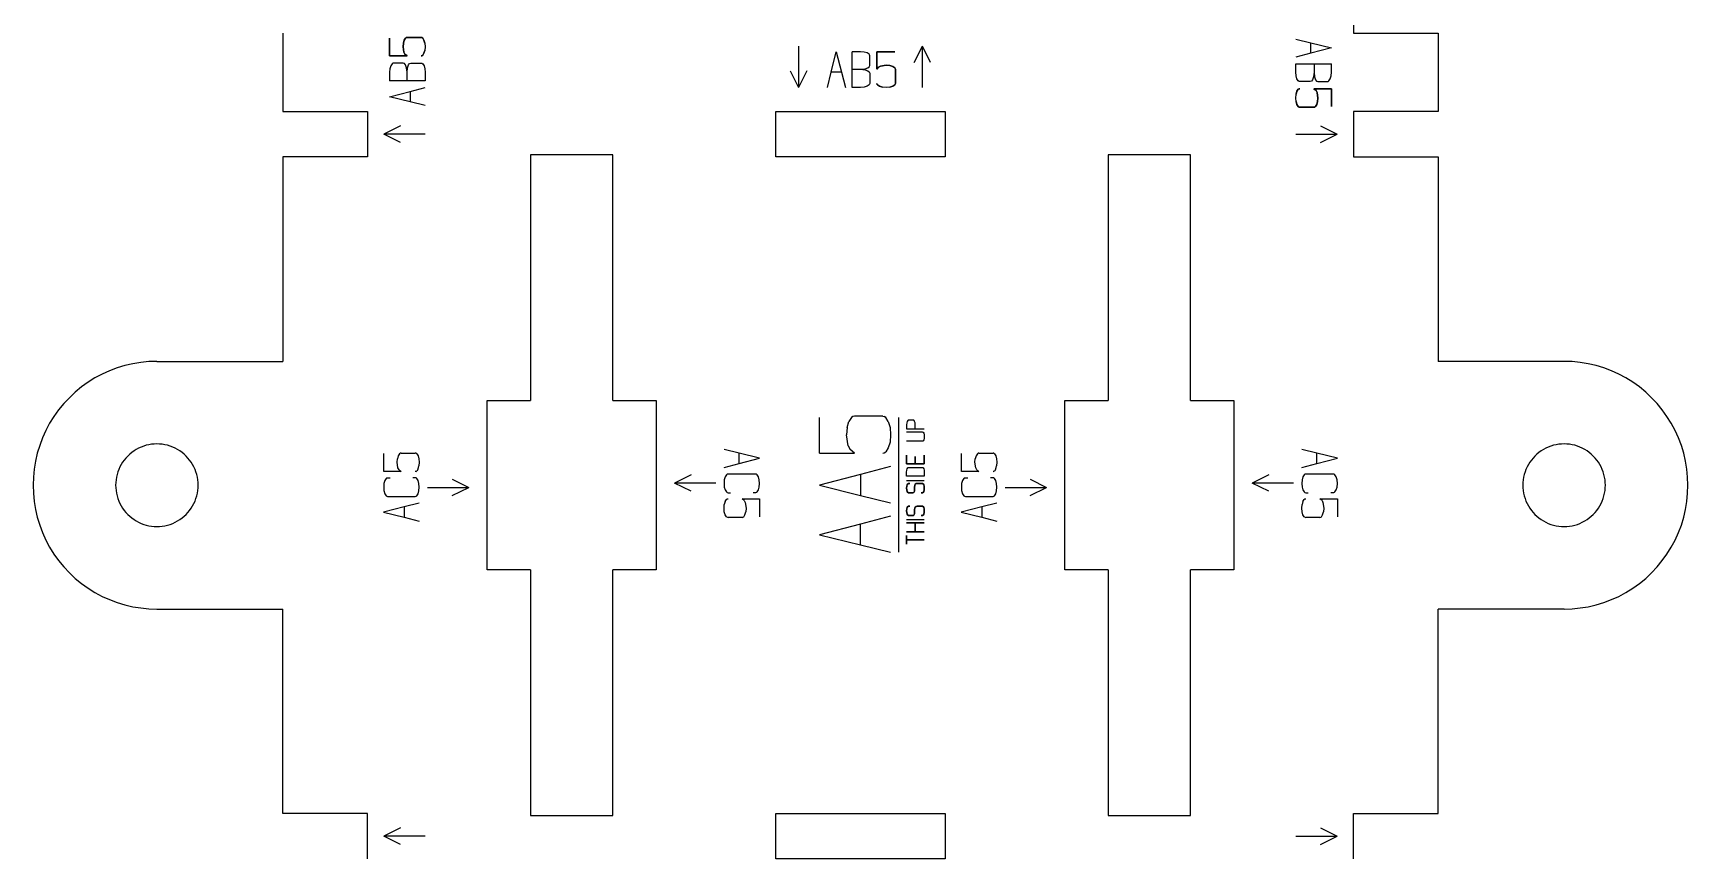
# Model space of a CAD drawing. Header units: millimetres. Extents: x -1373 to -1172, y -302 to 58.
# Drawn here: x -1372.7 to -1172.2, y -166.8 to -66.8 of the extents above; entities that cross this region are included whole.
import ezdxf

# ---------------------------------------------------------------- set-up
doc = ezdxf.new("R2010")
doc.units = ezdxf.units.MM
doc.layers.add('code', color=2, linetype='Continuous')
doc.layers.add('drawing', color=7, linetype='Continuous')

msp = doc.modelspace()

# ---------------------------------------------------------------- linework, layer by layer
at = {"layer": 'code'}
for p, q in [((-1329.46, -69.58), (-1329.46, -67.41)), ((-1329.46, -67.41), (-1329.46, -69.58)), ((-1327.79, -68.02), (-1327.83, -68.46)), ((-1327.83, -68.46), (-1327.79, -68.02)), ((-1327.69, -67.66), (-1327.79, -68.02)), ((-1327.79, -68.02), (-1327.69, -67.66)), ((-1327.53, -67.42), (-1327.69, -67.66)), ((-1327.69, -67.66), (-1327.53, -67.42)), ((-1327.44, -67.36), (-1327.53, -67.42)), ((-1327.53, -67.42), (-1327.44, -67.36)), ((-1327.35, -67.34), (-1327.44, -67.36)), ((-1327.44, -67.36), (-1327.35, -67.34)), ((-1325.64, -67.34), (-1327.35, -67.34)), ((-1327.35, -67.34), (-1325.64, -67.34)), ((-1325.54, -67.36), (-1325.64, -67.34)), ((-1325.64, -67.34), (-1325.54, -67.36)), ((-1325.45, -67.42), (-1325.54, -67.36)), ((-1325.54, -67.36), (-1325.45, -67.42)), ((-1325.3, -67.66), (-1325.45, -67.42)), ((-1325.45, -67.42), (-1325.3, -67.66)), ((-1325.19, -68.02), (-1325.3, -67.66)), ((-1325.3, -67.66), (-1325.19, -68.02)), ((-1325.19, -68.02), (-1325.16, -68.46)), ((-1219.66, -67.55), (-1217.83, -68)), ((-1217.83, -68), (-1215.34, -68.61)), ((-1217.83, -69.26), (-1217.83, -68)), ((-1327.35, -69.58), (-1329.46, -69.58)), ((-1329.46, -69.58), (-1327.35, -69.58)), ((-1327.83, -68.46), (-1327.73, -69.13)), ((-1327.73, -69.13), (-1327.83, -68.46)), ((-1327.73, -69.13), (-1327.6, -69.36)), ((-1327.6, -69.36), (-1327.73, -69.13)), ((-1327.6, -69.36), (-1327.35, -69.58)), ((-1327.35, -69.58), (-1327.6, -69.36)), ((-1325.54, -69.56), (-1325.64, -69.58)), ((-1325.64, -69.58), (-1325.54, -69.56)), ((-1325.45, -69.5), (-1325.54, -69.56)), ((-1325.54, -69.56), (-1325.45, -69.5)), ((-1325.3, -69.26), (-1325.45, -69.5)), ((-1325.45, -69.5), (-1325.3, -69.26)), ((-1325.19, -68.9), (-1325.3, -69.26)), ((-1325.3, -69.26), (-1325.19, -68.9)), ((-1325.16, -68.46), (-1325.19, -68.9)), ((-1279.91, -68.38), (-1279.91, -73.38)), ((-1275.97, -71.56), (-1275.36, -69.07)), ((-1275.36, -69.07), (-1274.71, -71.56)), ((-1272.41, -69.08), (-1273.42, -69.08)), ((-1273.42, -71.19), (-1273.42, -69.08)), ((-1271.98, -69.11), (-1272.41, -69.08)), ((-1271.61, -69.22), (-1271.98, -69.11)), ((-1271.37, -69.38), (-1271.61, -69.22)), ((-1271.3, -69.46), (-1271.37, -69.38)), ((-1271.28, -69.56), (-1271.3, -69.46)), ((-1271.28, -70.73), (-1271.28, -69.56)), ((-1270.43, -71.19), (-1270.43, -69.08)), ((-1270.43, -69.08), (-1268.25, -69.08)), ((-1268.25, -69.08), (-1270.43, -69.08)), ((-1270.43, -69.08), (-1270.43, -71.19)), ((-1265.91, -70.38), (-1264.91, -68.38)), ((-1264.91, -73.38), (-1264.91, -68.38)), ((-1263.91, -70.38), (-1264.91, -68.38)), ((-1217.83, -69.26), (-1219.66, -69.73)), ((-1215.34, -68.61), (-1217.83, -69.26)), ((-1329.43, -71.13), (-1329.46, -71.56)), ((-1329.46, -71.56), (-1329.46, -72.58)), ((-1329.32, -70.77), (-1329.43, -71.13)), ((-1329.17, -70.52), (-1329.32, -70.77)), ((-1329.08, -70.46), (-1329.17, -70.52)), ((-1328.98, -70.44), (-1329.08, -70.46)), ((-1327.82, -70.44), (-1328.98, -70.44)), ((-1327.66, -70.5), (-1327.82, -70.44)), ((-1327.52, -70.67), (-1327.66, -70.5)), ((-1327.42, -71.01), (-1327.52, -70.67)), ((-1327.35, -71.56), (-1327.42, -71.01)), ((-1327.35, -71.56), (-1327.29, -71)), ((-1327.35, -72.58), (-1327.35, -71.56)), ((-1327.29, -71), (-1327.18, -70.67)), ((-1327.18, -70.67), (-1327.05, -70.5)), ((-1327.05, -70.5), (-1326.89, -70.44)), ((-1326.89, -70.44), (-1325.64, -70.44)), ((-1325.64, -70.44), (-1325.54, -70.46)), ((-1325.54, -70.46), (-1325.45, -70.52)), ((-1325.45, -70.52), (-1325.29, -70.77)), ((-1325.29, -70.77), (-1325.19, -71.13)), ((-1325.19, -71.13), (-1325.16, -71.56)), ((-1325.16, -71.56), (-1325.16, -72.58)), ((-1280.91, -71.38), (-1279.91, -73.38)), ((-1278.91, -71.38), (-1279.91, -73.38)), ((-1276.42, -73.38), (-1275.97, -71.56)), ((-1274.71, -71.56), (-1275.97, -71.56)), ((-1274.71, -71.56), (-1274.24, -73.38)), ((-1273.42, -73.38), (-1273.42, -71.19)), ((-1273.42, -71.19), (-1272.41, -71.19)), ((-1272.41, -71.19), (-1271.86, -71.12)), ((-1272.41, -71.19), (-1271.85, -71.26)), ((-1271.86, -71.12), (-1271.51, -71.02)), ((-1271.85, -71.26), (-1271.51, -71.36)), ((-1271.51, -71.02), (-1271.34, -70.88)), ((-1271.51, -71.36), (-1271.34, -71.5)), ((-1271.34, -70.88), (-1271.28, -70.73)), ((-1271.34, -71.5), (-1271.28, -71.65)), ((-1271.28, -71.65), (-1271.28, -72.9)), ((-1270.21, -70.94), (-1270.43, -71.19)), ((-1270.43, -71.19), (-1270.21, -70.94)), ((-1269.98, -70.81), (-1270.21, -70.94)), ((-1270.21, -70.94), (-1269.98, -70.81)), ((-1269.3, -70.71), (-1269.98, -70.81)), ((-1269.98, -70.81), (-1269.3, -70.71)), ((-1268.86, -70.75), (-1269.3, -70.71)), ((-1269.3, -70.71), (-1268.86, -70.75)), ((-1268.5, -70.85), (-1268.86, -70.75)), ((-1268.86, -70.75), (-1268.5, -70.85)), ((-1268.26, -71.01), (-1268.5, -70.85)), ((-1268.5, -70.85), (-1268.26, -71.01)), ((-1268.2, -71.1), (-1268.26, -71.01)), ((-1268.26, -71.01), (-1268.2, -71.1)), ((-1268.18, -71.19), (-1268.2, -71.1)), ((-1268.2, -71.1), (-1268.18, -71.19)), ((-1268.18, -72.9), (-1268.18, -71.19)), ((-1268.18, -71.19), (-1268.18, -72.9)), ((-1219.66, -70.54), (-1217.46, -70.54)), ((-1219.66, -71.56), (-1219.66, -70.54)), ((-1219.62, -71.99), (-1219.66, -71.56)), ((-1219.52, -72.36), (-1219.62, -71.99)), ((-1217.53, -72.12), (-1217.63, -72.45)), ((-1217.46, -71.56), (-1217.53, -72.12)), ((-1217.46, -70.54), (-1217.46, -71.56)), ((-1217.46, -70.54), (-1215.35, -70.54)), ((-1217.46, -71.56), (-1217.4, -72.11)), ((-1217.4, -72.11), (-1217.29, -72.45)), ((-1215.49, -72.36), (-1215.39, -71.99)), ((-1215.39, -71.99), (-1215.35, -71.56)), ((-1215.35, -71.56), (-1215.35, -70.54)), ((-1329.47, -74.52), (-1326.98, -73.87)), ((-1327.35, -72.58), (-1329.46, -72.58)), ((-1325.16, -72.58), (-1327.35, -72.58)), ((-1326.98, -73.87), (-1325.16, -73.39)), ((-1326.98, -73.87), (-1326.98, -75.13)), ((-1272.41, -73.38), (-1273.42, -73.38)), ((-1271.97, -73.35), (-1272.41, -73.38)), ((-1271.61, -73.25), (-1271.97, -73.35)), ((-1271.37, -73.09), (-1271.61, -73.25)), ((-1271.3, -73), (-1271.37, -73.09)), ((-1271.28, -72.9), (-1271.3, -73)), ((-1270.41, -73), (-1270.43, -72.9)), ((-1270.43, -72.9), (-1270.41, -73)), ((-1270.35, -73.09), (-1270.41, -73)), ((-1270.41, -73), (-1270.35, -73.09)), ((-1270.11, -73.24), (-1270.35, -73.09)), ((-1270.35, -73.09), (-1270.11, -73.24)), ((-1269.74, -73.35), (-1270.11, -73.24)), ((-1270.11, -73.24), (-1269.74, -73.35)), ((-1269.3, -73.38), (-1269.74, -73.35)), ((-1268.86, -73.35), (-1269.3, -73.38)), ((-1268.86, -73.35), (-1268.5, -73.24)), ((-1268.5, -73.24), (-1268.86, -73.35)), ((-1268.5, -73.24), (-1268.26, -73.09)), ((-1268.26, -73.09), (-1268.5, -73.24)), ((-1268.26, -73.09), (-1268.2, -73)), ((-1268.2, -73), (-1268.26, -73.09)), ((-1268.2, -73), (-1268.18, -72.9)), ((-1268.18, -72.9), (-1268.2, -73)), ((-1219.62, -74.22), (-1219.52, -73.86)), ((-1219.52, -73.86), (-1219.62, -74.22)), ((-1219.37, -72.6), (-1219.52, -72.36)), ((-1219.52, -73.86), (-1219.36, -73.62)), ((-1219.36, -73.62), (-1219.52, -73.86)), ((-1219.27, -72.67), (-1219.37, -72.6)), ((-1219.36, -73.62), (-1219.27, -73.56)), ((-1219.27, -73.56), (-1219.36, -73.62)), ((-1219.18, -72.69), (-1219.27, -72.67)), ((-1219.27, -73.56), (-1219.18, -73.54)), ((-1219.18, -73.54), (-1219.27, -73.56)), ((-1217.92, -72.69), (-1219.18, -72.69)), ((-1217.77, -72.63), (-1217.92, -72.69)), ((-1217.63, -72.45), (-1217.77, -72.63)), ((-1217.21, -73.76), (-1217.47, -73.54)), ((-1217.47, -73.54), (-1215.35, -73.54)), ((-1215.35, -73.54), (-1217.47, -73.54)), ((-1217.47, -73.54), (-1217.21, -73.76)), ((-1217.29, -72.45), (-1217.15, -72.63)), ((-1217.08, -73.99), (-1217.21, -73.76)), ((-1217.21, -73.76), (-1217.08, -73.99)), ((-1217.15, -72.63), (-1217, -72.69)), ((-1216.98, -74.67), (-1217.08, -73.99)), ((-1217.08, -73.99), (-1216.98, -74.67)), ((-1217, -72.69), (-1215.83, -72.69)), ((-1215.83, -72.69), (-1215.74, -72.67)), ((-1215.74, -72.67), (-1215.65, -72.6)), ((-1215.65, -72.6), (-1215.49, -72.36)), ((-1215.35, -73.54), (-1215.35, -75.71)), ((-1215.35, -75.71), (-1215.35, -73.54)), ((-1326.98, -75.13), (-1329.47, -74.52)), ((-1325.16, -75.58), (-1326.98, -75.13)), ((-1219.66, -74.67), (-1219.62, -74.22)), ((-1219.62, -75.11), (-1219.66, -74.67)), ((-1219.62, -75.11), (-1219.52, -75.47)), ((-1219.52, -75.47), (-1219.62, -75.11)), ((-1219.52, -75.47), (-1219.36, -75.71)), ((-1219.36, -75.71), (-1219.52, -75.47)), ((-1219.36, -75.71), (-1219.27, -75.77)), ((-1219.27, -75.77), (-1219.36, -75.71)), ((-1219.27, -75.77), (-1219.18, -75.79)), ((-1219.18, -75.79), (-1219.27, -75.77)), ((-1219.18, -75.79), (-1217.47, -75.79)), ((-1217.47, -75.79), (-1219.18, -75.79)), ((-1217.47, -75.79), (-1217.37, -75.77)), ((-1217.37, -75.77), (-1217.47, -75.79)), ((-1217.37, -75.77), (-1217.28, -75.71)), ((-1217.28, -75.71), (-1217.37, -75.77)), ((-1217.28, -75.71), (-1217.13, -75.47)), ((-1217.13, -75.47), (-1217.28, -75.71)), ((-1217.13, -75.47), (-1217.02, -75.11)), ((-1217.02, -75.11), (-1217.13, -75.47)), ((-1217.02, -75.11), (-1216.98, -74.67)), ((-1216.98, -74.67), (-1217.02, -75.11)), ((-1328.16, -78.06), (-1330.16, -79.06)), ((-1216.66, -78.06), (-1214.66, -79.06)), ((-1325.16, -79.06), (-1330.16, -79.06)), ((-1328.16, -80.06), (-1330.16, -79.06)), ((-1219.66, -79.06), (-1214.66, -79.06)), ((-1216.66, -80.06), (-1214.66, -79.06)), ((-1277.38, -117.69), (-1277.38, -113.35)), ((-1274.04, -114.56), (-1273.83, -113.84)), ((-1273.51, -113.36), (-1273.83, -113.84)), ((-1273.34, -113.24), (-1273.51, -113.36)), ((-1273.14, -113.2), (-1273.34, -113.24)), ((-1269.72, -113.2), (-1273.14, -113.2)), ((-1269.72, -113.2), (-1269.53, -113.24)), ((-1269.35, -113.36), (-1269.53, -113.24)), ((-1269.04, -113.84), (-1269.35, -113.36)), ((-1269.04, -113.84), (-1268.83, -114.56)), ((-1267.76, -129.68), (-1267.76, -113.35)), ((-1266.81, -114.01), (-1266.83, -114.23)), ((-1266.83, -114.23), (-1266.83, -114.74)), ((-1266.76, -113.83), (-1266.81, -114.01)), ((-1266.68, -113.71), (-1266.76, -113.83)), ((-1266.64, -113.68), (-1266.68, -113.71)), ((-1266.59, -113.67), (-1266.64, -113.68)), ((-1266.01, -113.67), (-1266.59, -113.67)), ((-1265.96, -113.68), (-1266.01, -113.67)), ((-1265.92, -113.71), (-1265.96, -113.68)), ((-1265.85, -113.83), (-1265.92, -113.71)), ((-1265.8, -114.01), (-1265.85, -113.83)), ((-1265.79, -114.23), (-1265.8, -114.01)), ((-1265.79, -114.74), (-1265.79, -114.23)), ((-1274.04, -114.56), (-1274.11, -115.44)), ((-1273.91, -116.79), (-1274.11, -115.44)), ((-1268.83, -114.56), (-1268.76, -115.44)), ((-1268.76, -115.44), (-1268.83, -116.33)), ((-1266.83, -114.74), (-1265.79, -114.74)), ((-1266.82, -115.11), (-1264.92, -115.11)), ((-1264.92, -116.23), (-1266.82, -116.23)), ((-1265.79, -114.74), (-1264.68, -114.74)), ((-1264.92, -115.11), (-1264.87, -115.12)), ((-1264.87, -116.22), (-1264.92, -116.23)), ((-1264.87, -115.12), (-1264.83, -115.15)), ((-1264.83, -116.19), (-1264.87, -116.22)), ((-1264.83, -115.15), (-1264.75, -115.27)), ((-1264.75, -116.07), (-1264.83, -116.19)), ((-1264.75, -115.27), (-1264.7, -115.45)), ((-1264.7, -115.89), (-1264.75, -116.07)), ((-1264.7, -115.45), (-1264.68, -115.67)), ((-1264.68, -115.67), (-1264.7, -115.89)), ((-1330.18, -119.92), (-1330.18, -117.74)), ((-1328.41, -117.99), (-1328.51, -118.35)), ((-1328.25, -117.75), (-1328.41, -117.99)), ((-1328.16, -117.69), (-1328.25, -117.75)), ((-1328.06, -117.67), (-1328.16, -117.69)), ((-1328.06, -117.67), (-1326.35, -117.67)), ((-1326.26, -117.69), (-1326.35, -117.67)), ((-1326.26, -117.69), (-1326.17, -117.75)), ((-1326.17, -117.75), (-1326.01, -117.99)), ((-1326.01, -117.99), (-1325.91, -118.35)), ((-1287.12, -117.67), (-1288.94, -117.22)), ((-1284.63, -118.28), (-1287.12, -117.67)), ((-1287.12, -118.93), (-1287.12, -117.67)), ((-1287.12, -118.93), (-1284.63, -118.28)), ((-1277.38, -117.69), (-1273.14, -117.69)), ((-1273.91, -116.79), (-1273.65, -117.25)), ((-1273.14, -117.69), (-1273.65, -117.25)), ((-1269.72, -117.69), (-1269.53, -117.65)), ((-1269.53, -117.65), (-1269.35, -117.53)), ((-1269.04, -117.05), (-1269.35, -117.53)), ((-1268.83, -116.33), (-1269.04, -117.05)), ((-1266.83, -118.98), (-1266.83, -117.92)), ((-1266.83, -117.92), (-1266.83, -118.98)), ((-1265.79, -118.98), (-1265.79, -118.07)), ((-1265.79, -118.07), (-1265.79, -118.98)), ((-1264.68, -118.98), (-1264.68, -117.92)), ((-1264.68, -117.92), (-1264.68, -118.98)), ((-1260.18, -119.92), (-1260.18, -117.74)), ((-1258.41, -117.99), (-1258.51, -118.35)), ((-1258.25, -117.75), (-1258.41, -117.99)), ((-1258.16, -117.69), (-1258.25, -117.75)), ((-1258.06, -117.67), (-1258.16, -117.69)), ((-1258.06, -117.67), (-1256.35, -117.67)), ((-1256.26, -117.69), (-1256.35, -117.67)), ((-1256.26, -117.69), (-1256.17, -117.75)), ((-1256.17, -117.75), (-1256.01, -117.99)), ((-1256.01, -117.99), (-1255.91, -118.35)), ((-1217.12, -117.67), (-1218.94, -117.22)), ((-1214.63, -118.28), (-1217.12, -117.67)), ((-1217.12, -118.93), (-1217.12, -117.67)), ((-1217.12, -118.93), (-1214.63, -118.28)), ((-1328.06, -119.92), (-1330.18, -119.92)), ((-1328.55, -118.79), (-1328.51, -118.35)), ((-1328.45, -119.47), (-1328.55, -118.79)), ((-1328.32, -119.7), (-1328.45, -119.47)), ((-1328.32, -119.7), (-1328.06, -119.92)), ((-1326.26, -119.9), (-1326.35, -119.92)), ((-1326.26, -119.9), (-1326.17, -119.84)), ((-1326.01, -119.59), (-1326.17, -119.84)), ((-1326.01, -119.59), (-1325.91, -119.23)), ((-1325.91, -118.35), (-1325.87, -118.79)), ((-1325.87, -118.79), (-1325.91, -119.23)), ((-1288.94, -119.41), (-1287.12, -118.93)), ((-1288.65, -120.3), (-1288.8, -120.54)), ((-1288.56, -120.24), (-1288.65, -120.3)), ((-1288.46, -120.22), (-1288.56, -120.24)), ((-1285.11, -120.22), (-1288.46, -120.22)), ((-1285.02, -120.24), (-1285.11, -120.22)), ((-1284.93, -120.3), (-1285.02, -120.24)), ((-1284.78, -120.54), (-1284.93, -120.3)), ((-1272.4, -120.26), (-1277.39, -121.56)), ((-1268.76, -119.31), (-1272.4, -120.26)), ((-1272.4, -120.26), (-1272.4, -122.79)), ((-1264.68, -118.98), (-1266.83, -118.98)), ((-1266.83, -118.98), (-1265.79, -118.98)), ((-1266.83, -119.97), (-1266.81, -119.75)), ((-1266.83, -120.48), (-1266.83, -119.97)), ((-1266.81, -119.75), (-1266.76, -119.57)), ((-1266.76, -119.57), (-1266.68, -119.45)), ((-1266.68, -119.45), (-1266.64, -119.42)), ((-1266.64, -119.42), (-1266.59, -119.41)), ((-1266.59, -119.41), (-1264.92, -119.41)), ((-1265.79, -118.98), (-1264.68, -118.98)), ((-1264.92, -119.41), (-1264.87, -119.42)), ((-1264.87, -119.42), (-1264.83, -119.45)), ((-1264.83, -119.45), (-1264.75, -119.57)), ((-1264.75, -119.57), (-1264.7, -119.75)), ((-1264.7, -119.75), (-1264.68, -119.97)), ((-1264.68, -119.97), (-1264.68, -120.48)), ((-1258.06, -119.92), (-1260.18, -119.92)), ((-1258.55, -118.79), (-1258.51, -118.35)), ((-1258.45, -119.47), (-1258.55, -118.79)), ((-1258.32, -119.7), (-1258.45, -119.47)), ((-1258.32, -119.7), (-1258.06, -119.92)), ((-1256.26, -119.9), (-1256.35, -119.92)), ((-1256.26, -119.9), (-1256.17, -119.84)), ((-1256.01, -119.59), (-1256.17, -119.84)), ((-1256.01, -119.59), (-1255.91, -119.23)), ((-1255.91, -118.35), (-1255.87, -118.79)), ((-1255.87, -118.79), (-1255.91, -119.23)), ((-1218.94, -119.41), (-1217.12, -118.93)), ((-1218.65, -120.3), (-1218.8, -120.54)), ((-1218.56, -120.24), (-1218.65, -120.3)), ((-1218.46, -120.22), (-1218.56, -120.24)), ((-1215.11, -120.22), (-1218.46, -120.22)), ((-1215.02, -120.24), (-1215.11, -120.22)), ((-1214.93, -120.3), (-1215.02, -120.24)), ((-1214.78, -120.54), (-1214.93, -120.3)), ((-1330.15, -121.35), (-1330.18, -121.78)), ((-1330.18, -121.78), (-1330.15, -122.22)), ((-1330.04, -120.98), (-1330.15, -121.35)), ((-1330.15, -122.22), (-1330.04, -122.59)), ((-1329.88, -120.74), (-1330.04, -120.98)), ((-1329.88, -120.74), (-1329.79, -120.68)), ((-1329.79, -120.68), (-1329.7, -120.66)), ((-1329.7, -120.66), (-1329.39, -120.66)), ((-1326.35, -120.66), (-1326.66, -120.66)), ((-1326.26, -120.68), (-1326.35, -120.66)), ((-1326.17, -120.74), (-1326.26, -120.68)), ((-1326.01, -120.98), (-1326.17, -120.74)), ((-1325.91, -121.34), (-1326.01, -120.98)), ((-1326.01, -122.59), (-1325.91, -122.23)), ((-1325.87, -121.78), (-1325.91, -121.34)), ((-1325.91, -122.23), (-1325.87, -121.78)), ((-1324.87, -121.82), (-1319.87, -121.82)), ((-1321.87, -120.82), (-1319.87, -121.82)), ((-1321.87, -122.82), (-1319.87, -121.82)), ((-1292.94, -120.3), (-1294.94, -121.3)), ((-1289.94, -121.3), (-1294.94, -121.3)), ((-1292.94, -122.3), (-1294.94, -121.3)), ((-1288.91, -120.9), (-1288.94, -121.34)), ((-1288.94, -121.34), (-1288.91, -121.78)), ((-1288.8, -120.54), (-1288.91, -120.9)), ((-1288.91, -121.78), (-1288.8, -122.14)), ((-1288.8, -122.14), (-1288.65, -122.38)), ((-1284.93, -122.38), (-1284.78, -122.14)), ((-1284.67, -120.9), (-1284.78, -120.54)), ((-1284.78, -122.14), (-1284.67, -121.78)), ((-1284.63, -121.34), (-1284.67, -120.9)), ((-1284.67, -121.78), (-1284.63, -121.34)), ((-1277.39, -121.56), (-1272.4, -122.79)), ((-1264.68, -120.48), (-1266.83, -120.48)), ((-1266.83, -120.98), (-1264.68, -120.98)), ((-1266.83, -121.91), (-1266.81, -121.69)), ((-1266.81, -121.69), (-1266.83, -121.91)), ((-1266.81, -122.13), (-1266.83, -121.91)), ((-1266.83, -121.91), (-1266.81, -122.13)), ((-1266.81, -121.69), (-1266.76, -121.51)), ((-1266.76, -121.51), (-1266.81, -121.69)), ((-1266.76, -122.31), (-1266.81, -122.13)), ((-1266.81, -122.13), (-1266.76, -122.31)), ((-1266.76, -121.51), (-1266.68, -121.39)), ((-1266.68, -121.39), (-1266.76, -121.51)), ((-1266.68, -121.39), (-1266.64, -121.36)), ((-1266.64, -121.36), (-1266.68, -121.39)), ((-1266.64, -121.36), (-1266.59, -121.35)), ((-1266.59, -121.35), (-1266.64, -121.36)), ((-1266.59, -121.35), (-1266.44, -121.35)), ((-1266.44, -121.35), (-1266.59, -121.35)), ((-1265.87, -122.28), (-1265.96, -122.43)), ((-1265.96, -122.43), (-1265.87, -122.28)), ((-1265.85, -122.12), (-1265.87, -122.28)), ((-1265.87, -122.28), (-1265.85, -122.12)), ((-1265.83, -121.59), (-1265.85, -121.78)), ((-1265.85, -121.78), (-1265.83, -121.59)), ((-1265.85, -121.78), (-1265.85, -122.12)), ((-1265.85, -122.12), (-1265.85, -121.78)), ((-1265.77, -121.45), (-1265.83, -121.59)), ((-1265.83, -121.59), (-1265.77, -121.45)), ((-1265.68, -121.37), (-1265.77, -121.45)), ((-1265.77, -121.45), (-1265.68, -121.37)), ((-1265.56, -121.35), (-1265.68, -121.37)), ((-1265.68, -121.37), (-1265.56, -121.35)), ((-1264.92, -121.35), (-1265.56, -121.35)), ((-1265.56, -121.35), (-1264.92, -121.35)), ((-1264.87, -121.36), (-1264.92, -121.35)), ((-1264.92, -121.35), (-1264.87, -121.36)), ((-1264.83, -121.39), (-1264.87, -121.36)), ((-1264.87, -121.36), (-1264.83, -121.39)), ((-1264.75, -121.51), (-1264.83, -121.39)), ((-1264.83, -121.39), (-1264.75, -121.51)), ((-1264.7, -121.69), (-1264.75, -121.51)), ((-1264.75, -121.51), (-1264.7, -121.69)), ((-1264.75, -122.31), (-1264.7, -122.13)), ((-1264.7, -122.13), (-1264.75, -122.31)), ((-1264.68, -121.91), (-1264.7, -121.69)), ((-1264.7, -121.69), (-1264.68, -121.91)), ((-1264.7, -122.13), (-1264.68, -121.91)), ((-1264.68, -121.91), (-1264.7, -122.13)), ((-1260.15, -121.35), (-1260.18, -121.78)), ((-1260.18, -121.78), (-1260.15, -122.22)), ((-1260.04, -120.98), (-1260.15, -121.35)), ((-1260.15, -122.22), (-1260.04, -122.59)), ((-1259.88, -120.74), (-1260.04, -120.98)), ((-1259.88, -120.74), (-1259.79, -120.68)), ((-1259.79, -120.68), (-1259.7, -120.66)), ((-1259.7, -120.66), (-1259.39, -120.66)), ((-1256.35, -120.66), (-1256.66, -120.66)), ((-1256.26, -120.68), (-1256.35, -120.66)), ((-1256.17, -120.74), (-1256.26, -120.68)), ((-1256.01, -120.98), (-1256.17, -120.74)), ((-1255.91, -121.34), (-1256.01, -120.98)), ((-1256.01, -122.59), (-1255.91, -122.23)), ((-1255.87, -121.78), (-1255.91, -121.34)), ((-1255.91, -122.23), (-1255.87, -121.78)), ((-1254.87, -121.82), (-1249.87, -121.82)), ((-1251.87, -120.82), (-1249.87, -121.82)), ((-1251.87, -122.82), (-1249.87, -121.82)), ((-1222.94, -120.3), (-1224.94, -121.3)), ((-1219.94, -121.3), (-1224.94, -121.3)), ((-1222.94, -122.3), (-1224.94, -121.3)), ((-1218.91, -120.9), (-1218.94, -121.34)), ((-1218.94, -121.34), (-1218.91, -121.78)), ((-1218.8, -120.54), (-1218.91, -120.9)), ((-1218.91, -121.78), (-1218.8, -122.14)), ((-1218.8, -122.14), (-1218.65, -122.38)), ((-1214.93, -122.38), (-1214.78, -122.14)), ((-1214.67, -120.9), (-1214.78, -120.54)), ((-1214.78, -122.14), (-1214.67, -121.78)), ((-1214.63, -121.34), (-1214.67, -120.9)), ((-1214.67, -121.78), (-1214.63, -121.34)), ((-1327.69, -124.19), (-1330.19, -124.84)), ((-1330.04, -122.59), (-1329.88, -122.83)), ((-1329.88, -122.83), (-1329.8, -122.89)), ((-1329.8, -122.89), (-1329.7, -122.91)), ((-1329.7, -122.91), (-1326.35, -122.91)), ((-1325.87, -123.72), (-1327.69, -124.19)), ((-1327.69, -124.19), (-1327.69, -125.45)), ((-1326.35, -122.91), (-1326.26, -122.89)), ((-1326.26, -122.89), (-1326.17, -122.83)), ((-1326.17, -122.83), (-1326.01, -122.59)), ((-1288.94, -124.33), (-1288.91, -123.89)), ((-1288.8, -123.53), (-1288.91, -123.89)), ((-1288.8, -123.53), (-1288.65, -123.29)), ((-1288.65, -122.38), (-1288.56, -122.44)), ((-1288.56, -123.23), (-1288.65, -123.29)), ((-1288.56, -122.44), (-1288.46, -122.47)), ((-1288.56, -123.23), (-1288.46, -123.21)), ((-1288.46, -122.47), (-1288.15, -122.47)), ((-1286.49, -123.43), (-1286.75, -123.21)), ((-1286.75, -123.21), (-1284.63, -123.21)), ((-1286.49, -123.43), (-1286.37, -123.66)), ((-1286.37, -123.66), (-1286.27, -124.33)), ((-1285.11, -122.47), (-1285.42, -122.47)), ((-1285.02, -122.44), (-1285.11, -122.47)), ((-1284.93, -122.38), (-1285.02, -122.44)), ((-1284.63, -123.21), (-1284.63, -125.38)), ((-1272.4, -122.79), (-1268.76, -123.68)), ((-1266.81, -124.44), (-1266.76, -124.26)), ((-1266.76, -124.26), (-1266.81, -124.44)), ((-1266.68, -122.44), (-1266.76, -122.31)), ((-1266.76, -122.31), (-1266.68, -122.44)), ((-1266.76, -124.26), (-1266.68, -124.14)), ((-1266.68, -124.14), (-1266.76, -124.26)), ((-1266.64, -122.47), (-1266.68, -122.44)), ((-1266.68, -122.44), (-1266.64, -122.47)), ((-1266.68, -124.14), (-1266.64, -124.11)), ((-1266.64, -124.11), (-1266.68, -124.14)), ((-1266.59, -122.48), (-1266.64, -122.47)), ((-1266.64, -122.47), (-1266.59, -122.48)), ((-1266.64, -124.11), (-1266.59, -124.1)), ((-1266.59, -124.1), (-1266.64, -124.11)), ((-1266.06, -122.48), (-1266.59, -122.48)), ((-1266.59, -122.48), (-1266.06, -122.48)), ((-1266.59, -124.1), (-1266.44, -124.1)), ((-1266.44, -124.1), (-1266.59, -124.1)), ((-1266, -122.46), (-1266.06, -122.48)), ((-1266.06, -122.48), (-1266, -122.46)), ((-1265.96, -122.43), (-1266, -122.46)), ((-1266, -122.46), (-1265.96, -122.43)), ((-1265.77, -124.2), (-1265.83, -124.33)), ((-1265.83, -124.33), (-1265.77, -124.2)), ((-1265.68, -124.12), (-1265.77, -124.2)), ((-1265.77, -124.2), (-1265.68, -124.12)), ((-1265.56, -124.09), (-1265.68, -124.12)), ((-1265.68, -124.12), (-1265.56, -124.09)), ((-1264.92, -124.1), (-1265.56, -124.09)), ((-1265.56, -124.09), (-1264.92, -124.1)), ((-1265.07, -122.48), (-1264.92, -122.48)), ((-1264.92, -122.48), (-1265.07, -122.48)), ((-1264.92, -122.48), (-1264.87, -122.47)), ((-1264.87, -122.47), (-1264.92, -122.48)), ((-1264.87, -124.11), (-1264.92, -124.1)), ((-1264.92, -124.1), (-1264.87, -124.11)), ((-1264.87, -122.47), (-1264.83, -122.44)), ((-1264.83, -122.44), (-1264.87, -122.47)), ((-1264.83, -124.14), (-1264.87, -124.11)), ((-1264.87, -124.11), (-1264.83, -124.14)), ((-1264.83, -122.44), (-1264.75, -122.31)), ((-1264.75, -122.31), (-1264.83, -122.44)), ((-1264.75, -124.26), (-1264.83, -124.14)), ((-1264.83, -124.14), (-1264.75, -124.26)), ((-1264.7, -124.44), (-1264.75, -124.26)), ((-1264.75, -124.26), (-1264.7, -124.44)), ((-1257.69, -124.19), (-1260.19, -124.84)), ((-1260.04, -122.59), (-1259.88, -122.83)), ((-1259.88, -122.83), (-1259.8, -122.89)), ((-1259.8, -122.89), (-1259.7, -122.91)), ((-1259.7, -122.91), (-1256.35, -122.91)), ((-1255.87, -123.72), (-1257.69, -124.19)), ((-1257.69, -124.19), (-1257.69, -125.45)), ((-1256.35, -122.91), (-1256.26, -122.89)), ((-1256.26, -122.89), (-1256.17, -122.83)), ((-1256.17, -122.83), (-1256.01, -122.59)), ((-1218.94, -124.33), (-1218.91, -123.89)), ((-1218.8, -123.53), (-1218.91, -123.89)), ((-1218.8, -123.53), (-1218.65, -123.29)), ((-1218.65, -122.38), (-1218.56, -122.44)), ((-1218.56, -123.23), (-1218.65, -123.29)), ((-1218.56, -122.44), (-1218.46, -122.47)), ((-1218.56, -123.23), (-1218.46, -123.21)), ((-1218.46, -122.47), (-1218.15, -122.47)), ((-1216.49, -123.43), (-1216.75, -123.21)), ((-1216.75, -123.21), (-1214.63, -123.21)), ((-1216.49, -123.43), (-1216.37, -123.66)), ((-1216.37, -123.66), (-1216.27, -124.33)), ((-1215.11, -122.47), (-1215.42, -122.47)), ((-1215.02, -122.44), (-1215.11, -122.47)), ((-1214.93, -122.38), (-1215.02, -122.44)), ((-1214.63, -123.21), (-1214.63, -125.38)), ((-1330.19, -124.84), (-1327.69, -125.45)), ((-1327.69, -125.45), (-1325.87, -125.9)), ((-1288.91, -124.77), (-1288.94, -124.33)), ((-1288.8, -125.13), (-1288.91, -124.77)), ((-1288.65, -125.38), (-1288.8, -125.13)), ((-1288.56, -125.44), (-1288.65, -125.38)), ((-1288.56, -125.44), (-1288.46, -125.46)), ((-1286.75, -125.46), (-1288.46, -125.46)), ((-1286.75, -125.46), (-1286.65, -125.44)), ((-1286.65, -125.44), (-1286.56, -125.38)), ((-1286.56, -125.38), (-1286.41, -125.13)), ((-1286.41, -125.13), (-1286.3, -124.77)), ((-1286.27, -124.33), (-1286.3, -124.77)), ((-1272.41, -126.26), (-1277.39, -127.56)), ((-1268.76, -125.31), (-1272.41, -126.26)), ((-1272.41, -128.78), (-1272.41, -126.26)), ((-1266.83, -124.66), (-1266.81, -124.44)), ((-1266.81, -124.44), (-1266.83, -124.66)), ((-1266.81, -124.88), (-1266.83, -124.66)), ((-1266.83, -124.66), (-1266.81, -124.88)), ((-1266.83, -125.72), (-1264.68, -125.72)), ((-1265.77, -126.1), (-1266.83, -126.1)), ((-1266.83, -126.1), (-1264.68, -126.1)), ((-1266.76, -125.06), (-1266.81, -124.88)), ((-1266.81, -124.88), (-1266.76, -125.06)), ((-1266.68, -125.18), (-1266.76, -125.06)), ((-1266.76, -125.06), (-1266.68, -125.18)), ((-1266.64, -125.21), (-1266.68, -125.18)), ((-1266.68, -125.18), (-1266.64, -125.21)), ((-1266.59, -125.22), (-1266.64, -125.21)), ((-1266.64, -125.21), (-1266.59, -125.22)), ((-1266.06, -125.22), (-1266.59, -125.22)), ((-1266.59, -125.22), (-1266.06, -125.22)), ((-1266, -125.21), (-1266.06, -125.22)), ((-1266.06, -125.22), (-1266, -125.21)), ((-1265.96, -125.17), (-1266, -125.21)), ((-1266, -125.21), (-1265.96, -125.17)), ((-1265.87, -125.03), (-1265.96, -125.17)), ((-1265.96, -125.17), (-1265.87, -125.03)), ((-1265.85, -124.86), (-1265.87, -125.03)), ((-1265.87, -125.03), (-1265.85, -124.86)), ((-1265.83, -124.33), (-1265.85, -124.52)), ((-1265.85, -124.52), (-1265.83, -124.33)), ((-1265.85, -124.52), (-1265.85, -124.86)), ((-1265.85, -124.86), (-1265.85, -124.52)), ((-1265.77, -127.22), (-1265.77, -126.1)), ((-1264.68, -126.1), (-1265.77, -126.1)), ((-1265.77, -126.1), (-1265.77, -127.22)), ((-1265.07, -125.22), (-1264.92, -125.22)), ((-1264.92, -125.22), (-1265.07, -125.22)), ((-1264.92, -125.22), (-1264.87, -125.21)), ((-1264.87, -125.21), (-1264.92, -125.22)), ((-1264.87, -125.21), (-1264.83, -125.18)), ((-1264.83, -125.18), (-1264.87, -125.21)), ((-1264.83, -125.18), (-1264.75, -125.06)), ((-1264.75, -125.06), (-1264.83, -125.18)), ((-1264.75, -125.06), (-1264.7, -124.88)), ((-1264.7, -124.88), (-1264.75, -125.06)), ((-1264.68, -124.66), (-1264.7, -124.44)), ((-1264.7, -124.44), (-1264.68, -124.66)), ((-1264.7, -124.88), (-1264.68, -124.66)), ((-1264.68, -124.66), (-1264.7, -124.88)), ((-1260.19, -124.84), (-1257.69, -125.45)), ((-1257.69, -125.45), (-1255.87, -125.9)), ((-1218.91, -124.77), (-1218.94, -124.33)), ((-1218.8, -125.13), (-1218.91, -124.77)), ((-1218.65, -125.38), (-1218.8, -125.13)), ((-1218.56, -125.44), (-1218.65, -125.38)), ((-1218.56, -125.44), (-1218.46, -125.46)), ((-1216.75, -125.46), (-1218.46, -125.46)), ((-1216.75, -125.46), (-1216.65, -125.44)), ((-1216.65, -125.44), (-1216.56, -125.38)), ((-1216.56, -125.38), (-1216.41, -125.13)), ((-1216.41, -125.13), (-1216.3, -124.77)), ((-1216.27, -124.33), (-1216.3, -124.77)), ((-1277.39, -127.56), (-1272.41, -128.78)), ((-1264.68, -127.22), (-1266.83, -127.22)), ((-1266.83, -127.22), (-1265.77, -127.22)), ((-1266.83, -128.72), (-1266.83, -127.65)), ((-1266.83, -127.65), (-1266.83, -128.18)), ((-1266.83, -128.18), (-1266.83, -128.72)), ((-1266.83, -128.18), (-1264.68, -128.18)), ((-1264.68, -128.18), (-1266.83, -128.18)), ((-1265.77, -127.22), (-1264.68, -127.22)), ((-1272.41, -128.78), (-1268.76, -129.68)), ((-1328.16, -163.06), (-1330.16, -164.06)), ((-1325.16, -164.06), (-1330.16, -164.06)), ((-1328.16, -165.06), (-1330.16, -164.06)), ((-1219.66, -164.06), (-1214.66, -164.06)), ((-1216.66, -163.06), (-1214.66, -164.06)), ((-1216.66, -165.06), (-1214.66, -164.06))]:
    msp.add_line(p, q, dxfattribs=at)
at = {"layer": 'drawing'}
for p, q in [((-1212.66, -61.31), (-1212.66, -66.81)), ((-1342.41, -66.81), (-1342.41, -76.31)), ((-1212.66, -66.81), (-1202.41, -66.81)), ((-1202.41, -66.81), (-1202.41, -76.31)), ((-1342.41, -76.31), (-1332.16, -76.31)), ((-1332.16, -76.31), (-1332.16, -81.81)), ((-1282.66, -81.81), (-1282.66, -76.31)), ((-1282.66, -76.31), (-1262.16, -76.31)), ((-1262.16, -76.31), (-1262.16, -81.81)), ((-1212.66, -76.31), (-1212.66, -81.81)), ((-1202.41, -76.31), (-1212.66, -76.31)), ((-1332.16, -81.81), (-1342.41, -81.81)), ((-1342.41, -81.81), (-1342.41, -106.56)), ((-1312.41, -81.56), (-1312.41, -111.31)), ((-1302.41, -81.56), (-1312.41, -81.56)), ((-1302.41, -111.31), (-1302.41, -81.56)), ((-1262.16, -81.81), (-1282.66, -81.81)), ((-1242.41, -81.56), (-1242.41, -111.31)), ((-1232.41, -81.56), (-1242.41, -81.56)), ((-1232.41, -111.31), (-1232.41, -81.56)), ((-1212.66, -81.81), (-1202.41, -81.81)), ((-1202.41, -81.81), (-1202.41, -106.56)), ((-1364.29, -108.11), (-1365.16, -108.57)), ((-1363.4, -107.7), (-1364.29, -108.11)), ((-1362.48, -107.36), (-1363.4, -107.7)), ((-1361.54, -107.07), (-1362.48, -107.36)), ((-1360.58, -106.85), (-1361.54, -107.07)), ((-1359.61, -106.69), (-1360.58, -106.85)), ((-1358.64, -106.59), (-1359.61, -106.69)), ((-1357.66, -106.56), (-1358.64, -106.59)), ((-1357.66, -106.56), (-1342.41, -106.56)), ((-1187.16, -106.56), (-1202.41, -106.56)), ((-1186.18, -106.59), (-1187.16, -106.56)), ((-1185.2, -106.69), (-1186.18, -106.59)), ((-1184.23, -106.85), (-1185.2, -106.69)), ((-1183.27, -107.07), (-1184.23, -106.85)), ((-1182.34, -107.36), (-1183.27, -107.07)), ((-1181.42, -107.7), (-1182.34, -107.36)), ((-1180.52, -108.11), (-1181.42, -107.7)), ((-1179.66, -108.57), (-1180.52, -108.11)), ((-1366.79, -109.66), (-1367.55, -110.28)), ((-1365.99, -109.09), (-1366.79, -109.66)), ((-1365.16, -108.57), (-1365.99, -109.09)), ((-1178.82, -109.09), (-1179.66, -108.57)), ((-1178.03, -109.66), (-1178.82, -109.09)), ((-1177.27, -110.28), (-1178.03, -109.66)), ((-1368.93, -111.67), (-1369.56, -112.43)), ((-1368.26, -110.96), (-1368.93, -111.67)), ((-1367.55, -110.28), (-1368.26, -110.96)), ((-1317.66, -131.81), (-1317.66, -111.31)), ((-1317.66, -111.31), (-1312.41, -111.31)), ((-1302.41, -111.31), (-1297.16, -111.31)), ((-1297.16, -111.31), (-1297.16, -131.81)), ((-1247.66, -131.81), (-1247.66, -111.31)), ((-1247.66, -111.31), (-1242.41, -111.31)), ((-1232.41, -111.31), (-1227.16, -111.31)), ((-1227.16, -111.31), (-1227.16, -131.81)), ((-1176.55, -110.96), (-1177.27, -110.28)), ((-1175.88, -111.67), (-1176.55, -110.96)), ((-1175.26, -112.43), (-1175.88, -111.67)), ((-1370.65, -114.06), (-1371.11, -114.93)), ((-1370.13, -113.23), (-1370.65, -114.06)), ((-1369.56, -112.43), (-1370.13, -113.23)), ((-1174.69, -113.23), (-1175.26, -112.43)), ((-1174.17, -114.06), (-1174.69, -113.23)), ((-1173.7, -114.93), (-1174.17, -114.06)), ((-1371.52, -115.82), (-1371.86, -116.74)), ((-1371.11, -114.93), (-1371.52, -115.82)), ((-1173.3, -115.82), (-1173.7, -114.93)), ((-1172.95, -116.74), (-1173.3, -115.82)), ((-1372.15, -117.68), (-1372.37, -118.64)), ((-1371.86, -116.74), (-1372.15, -117.68)), ((-1361.42, -118.27), (-1361.62, -118.52)), ((-1361.19, -118.03), (-1361.42, -118.27)), ((-1360.95, -117.8), (-1361.19, -118.03)), ((-1360.7, -117.6), (-1360.95, -117.8)), ((-1360.43, -117.4), (-1360.7, -117.6)), ((-1360.16, -117.23), (-1360.43, -117.4)), ((-1359.87, -117.08), (-1360.16, -117.23)), ((-1359.57, -116.94), (-1359.87, -117.08)), ((-1359.26, -116.83), (-1359.57, -116.94)), ((-1358.95, -116.73), (-1359.26, -116.83)), ((-1358.63, -116.66), (-1358.95, -116.73)), ((-1358.31, -116.6), (-1358.63, -116.66)), ((-1357.98, -116.57), (-1358.31, -116.6)), ((-1357.66, -116.56), (-1357.98, -116.57)), ((-1357.33, -116.57), (-1357.66, -116.56)), ((-1357, -116.6), (-1357.33, -116.57)), ((-1356.68, -116.66), (-1357, -116.6)), ((-1356.36, -116.73), (-1356.68, -116.66)), ((-1356.05, -116.83), (-1356.36, -116.73)), ((-1355.74, -116.94), (-1356.05, -116.83)), ((-1355.45, -117.08), (-1355.74, -116.94)), ((-1355.16, -117.23), (-1355.45, -117.08)), ((-1354.88, -117.4), (-1355.16, -117.23)), ((-1354.61, -117.6), (-1354.88, -117.4)), ((-1354.36, -117.8), (-1354.61, -117.6)), ((-1354.12, -118.03), (-1354.36, -117.8)), ((-1353.9, -118.27), (-1354.12, -118.03)), ((-1353.69, -118.52), (-1353.9, -118.27)), ((-1190.92, -118.27), (-1191.12, -118.52)), ((-1190.69, -118.03), (-1190.92, -118.27)), ((-1190.45, -117.8), (-1190.69, -118.03)), ((-1190.2, -117.6), (-1190.45, -117.8)), ((-1189.93, -117.4), (-1190.2, -117.6)), ((-1189.66, -117.23), (-1189.93, -117.4)), ((-1189.37, -117.08), (-1189.66, -117.23)), ((-1189.07, -116.94), (-1189.37, -117.08)), ((-1188.76, -116.83), (-1189.07, -116.94)), ((-1188.45, -116.73), (-1188.76, -116.83)), ((-1188.13, -116.66), (-1188.45, -116.73)), ((-1187.81, -116.6), (-1188.13, -116.66)), ((-1187.48, -116.57), (-1187.81, -116.6)), ((-1187.16, -116.56), (-1187.48, -116.57)), ((-1186.83, -116.57), (-1187.16, -116.56)), ((-1186.5, -116.6), (-1186.83, -116.57)), ((-1186.18, -116.66), (-1186.5, -116.6)), ((-1185.86, -116.73), (-1186.18, -116.66)), ((-1185.55, -116.83), (-1185.86, -116.73)), ((-1185.24, -116.94), (-1185.55, -116.83)), ((-1184.95, -117.08), (-1185.24, -116.94)), ((-1184.66, -117.23), (-1184.95, -117.08)), ((-1184.38, -117.4), (-1184.66, -117.23)), ((-1184.11, -117.6), (-1184.38, -117.4)), ((-1183.86, -117.8), (-1184.11, -117.6)), ((-1183.62, -118.03), (-1183.86, -117.8)), ((-1183.4, -118.27), (-1183.62, -118.03)), ((-1183.19, -118.52), (-1183.4, -118.27)), ((-1172.67, -117.68), (-1172.95, -116.74)), ((-1172.45, -118.64), (-1172.67, -117.68)), ((-1372.53, -119.6), (-1372.62, -120.58)), ((-1372.37, -118.64), (-1372.53, -119.6)), ((-1362.49, -120.27), (-1362.56, -120.59)), ((-1362.39, -119.95), (-1362.49, -120.27)), ((-1362.28, -119.65), (-1362.39, -119.95)), ((-1362.14, -119.35), (-1362.28, -119.65)), ((-1361.99, -119.06), (-1362.14, -119.35)), ((-1361.81, -118.78), (-1361.99, -119.06)), ((-1361.62, -118.52), (-1361.81, -118.78)), ((-1353.5, -118.78), (-1353.69, -118.52)), ((-1353.33, -119.06), (-1353.5, -118.78)), ((-1353.17, -119.35), (-1353.33, -119.06)), ((-1353.04, -119.65), (-1353.17, -119.35)), ((-1352.92, -119.95), (-1353.04, -119.65)), ((-1352.83, -120.27), (-1352.92, -119.95)), ((-1352.75, -120.59), (-1352.83, -120.27)), ((-1191.99, -120.27), (-1192.06, -120.59)), ((-1191.89, -119.95), (-1191.99, -120.27)), ((-1191.78, -119.65), (-1191.89, -119.95)), ((-1191.64, -119.35), (-1191.78, -119.65)), ((-1191.49, -119.06), (-1191.64, -119.35)), ((-1191.31, -118.78), (-1191.49, -119.06)), ((-1191.12, -118.52), (-1191.31, -118.78)), ((-1183, -118.78), (-1183.19, -118.52)), ((-1182.83, -119.06), (-1183, -118.78)), ((-1182.67, -119.35), (-1182.83, -119.06)), ((-1182.54, -119.65), (-1182.67, -119.35)), ((-1182.42, -119.95), (-1182.54, -119.65)), ((-1182.33, -120.27), (-1182.42, -119.95)), ((-1182.25, -120.59), (-1182.33, -120.27)), ((-1172.29, -119.6), (-1172.45, -118.64)), ((-1172.19, -120.58), (-1172.29, -119.6)), ((-1372.62, -120.58), (-1372.66, -121.56)), ((-1372.66, -121.56), (-1372.62, -122.54)), ((-1362.65, -121.24), (-1362.66, -121.56)), ((-1362.66, -121.56), (-1362.65, -121.89)), ((-1362.61, -120.91), (-1362.65, -121.24)), ((-1362.65, -121.89), (-1362.61, -122.21)), ((-1362.56, -120.59), (-1362.61, -120.91)), ((-1362.61, -122.21), (-1362.56, -122.54)), ((-1352.7, -120.91), (-1352.75, -120.59)), ((-1352.75, -122.54), (-1352.7, -122.21)), ((-1352.67, -121.24), (-1352.7, -120.91)), ((-1352.7, -122.21), (-1352.67, -121.89)), ((-1352.66, -121.56), (-1352.67, -121.24)), ((-1352.67, -121.89), (-1352.66, -121.56)), ((-1192.15, -121.24), (-1192.16, -121.56)), ((-1192.16, -121.56), (-1192.15, -121.89)), ((-1192.11, -120.91), (-1192.15, -121.24)), ((-1192.15, -121.89), (-1192.11, -122.21)), ((-1192.06, -120.59), (-1192.11, -120.91)), ((-1192.11, -122.21), (-1192.06, -122.54)), ((-1182.2, -120.91), (-1182.25, -120.59)), ((-1182.25, -122.54), (-1182.2, -122.21)), ((-1182.17, -121.24), (-1182.2, -120.91)), ((-1182.2, -122.21), (-1182.17, -121.89)), ((-1182.16, -121.56), (-1182.17, -121.24)), ((-1182.17, -121.89), (-1182.16, -121.56)), ((-1172.16, -121.56), (-1172.19, -120.58)), ((-1172.19, -122.54), (-1172.16, -121.56)), ((-1372.62, -122.54), (-1372.53, -123.52)), ((-1372.53, -123.52), (-1372.37, -124.49)), ((-1362.56, -122.54), (-1362.49, -122.86)), ((-1362.49, -122.86), (-1362.39, -123.17)), ((-1362.39, -123.17), (-1362.28, -123.48)), ((-1362.28, -123.48), (-1362.14, -123.77)), ((-1362.14, -123.77), (-1361.99, -124.06)), ((-1361.99, -124.06), (-1361.81, -124.34)), ((-1353.5, -124.34), (-1353.33, -124.06)), ((-1353.33, -124.06), (-1353.17, -123.77)), ((-1353.17, -123.77), (-1353.04, -123.48)), ((-1353.04, -123.48), (-1352.92, -123.17)), ((-1352.92, -123.17), (-1352.83, -122.86)), ((-1352.83, -122.86), (-1352.75, -122.54)), ((-1192.06, -122.54), (-1191.99, -122.86)), ((-1191.99, -122.86), (-1191.89, -123.17)), ((-1191.89, -123.17), (-1191.78, -123.48)), ((-1191.78, -123.48), (-1191.64, -123.77)), ((-1191.64, -123.77), (-1191.49, -124.06)), ((-1191.49, -124.06), (-1191.31, -124.34)), ((-1183, -124.34), (-1182.83, -124.06)), ((-1182.83, -124.06), (-1182.67, -123.77)), ((-1182.67, -123.77), (-1182.54, -123.48)), ((-1182.54, -123.48), (-1182.42, -123.17)), ((-1182.42, -123.17), (-1182.33, -122.86)), ((-1182.33, -122.86), (-1182.25, -122.54)), ((-1172.45, -124.49), (-1172.29, -123.52)), ((-1172.29, -123.52), (-1172.19, -122.54)), ((-1372.37, -124.49), (-1372.15, -125.44)), ((-1372.15, -125.44), (-1371.86, -126.38)), ((-1361.81, -124.34), (-1361.62, -124.61)), ((-1361.62, -124.61), (-1361.42, -124.86)), ((-1361.42, -124.86), (-1361.19, -125.1)), ((-1361.19, -125.1), (-1360.95, -125.32)), ((-1360.95, -125.32), (-1360.7, -125.53)), ((-1360.7, -125.53), (-1360.43, -125.72)), ((-1360.43, -125.72), (-1360.16, -125.89)), ((-1360.16, -125.89), (-1359.87, -126.05)), ((-1359.87, -126.05), (-1359.57, -126.18)), ((-1359.57, -126.18), (-1359.26, -126.3)), ((-1359.26, -126.3), (-1358.95, -126.39)), ((-1356.36, -126.39), (-1356.05, -126.3)), ((-1356.05, -126.3), (-1355.74, -126.18)), ((-1355.74, -126.18), (-1355.45, -126.05)), ((-1355.45, -126.05), (-1355.16, -125.89)), ((-1355.16, -125.89), (-1354.88, -125.72)), ((-1354.88, -125.72), (-1354.61, -125.53)), ((-1354.61, -125.53), (-1354.36, -125.32)), ((-1354.36, -125.32), (-1354.12, -125.1)), ((-1354.12, -125.1), (-1353.9, -124.86)), ((-1353.9, -124.86), (-1353.69, -124.61)), ((-1353.69, -124.61), (-1353.5, -124.34)), ((-1191.31, -124.34), (-1191.12, -124.61)), ((-1191.12, -124.61), (-1190.92, -124.86)), ((-1190.92, -124.86), (-1190.69, -125.1)), ((-1190.69, -125.1), (-1190.45, -125.32)), ((-1190.45, -125.32), (-1190.2, -125.53)), ((-1190.2, -125.53), (-1189.93, -125.72)), ((-1189.93, -125.72), (-1189.66, -125.89)), ((-1189.66, -125.89), (-1189.37, -126.05)), ((-1189.37, -126.05), (-1189.07, -126.18)), ((-1189.07, -126.18), (-1188.76, -126.3)), ((-1188.76, -126.3), (-1188.45, -126.39)), ((-1185.86, -126.39), (-1185.55, -126.3)), ((-1185.55, -126.3), (-1185.24, -126.18)), ((-1185.24, -126.18), (-1184.95, -126.05)), ((-1184.95, -126.05), (-1184.66, -125.89)), ((-1184.66, -125.89), (-1184.38, -125.72)), ((-1184.38, -125.72), (-1184.11, -125.53)), ((-1184.11, -125.53), (-1183.86, -125.32)), ((-1183.86, -125.32), (-1183.62, -125.1)), ((-1183.62, -125.1), (-1183.4, -124.86)), ((-1183.4, -124.86), (-1183.19, -124.61)), ((-1183.19, -124.61), (-1183, -124.34)), ((-1172.95, -126.38), (-1172.67, -125.44)), ((-1172.67, -125.44), (-1172.45, -124.49)), ((-1371.86, -126.38), (-1371.52, -127.3)), ((-1371.52, -127.3), (-1371.11, -128.2)), ((-1371.11, -128.2), (-1370.65, -129.06)), ((-1358.95, -126.39), (-1358.63, -126.47)), ((-1358.63, -126.47), (-1358.31, -126.52)), ((-1358.31, -126.52), (-1357.98, -126.55)), ((-1357.98, -126.55), (-1357.66, -126.56)), ((-1357.66, -126.56), (-1357.33, -126.55)), ((-1357.33, -126.55), (-1357, -126.52)), ((-1357, -126.52), (-1356.68, -126.47)), ((-1356.68, -126.47), (-1356.36, -126.39)), ((-1188.45, -126.39), (-1188.13, -126.47)), ((-1188.13, -126.47), (-1187.81, -126.52)), ((-1187.81, -126.52), (-1187.48, -126.55)), ((-1187.48, -126.55), (-1187.16, -126.56)), ((-1187.16, -126.56), (-1186.83, -126.55)), ((-1186.83, -126.55), (-1186.5, -126.52)), ((-1186.5, -126.52), (-1186.18, -126.47)), ((-1186.18, -126.47), (-1185.86, -126.39)), ((-1174.17, -129.06), (-1173.7, -128.2)), ((-1173.7, -128.2), (-1173.3, -127.3)), ((-1173.3, -127.3), (-1172.95, -126.38)), ((-1370.65, -129.06), (-1370.13, -129.9)), ((-1370.13, -129.9), (-1369.56, -130.69)), ((-1175.26, -130.69), (-1174.69, -129.9)), ((-1174.69, -129.9), (-1174.17, -129.06)), ((-1369.56, -130.69), (-1368.93, -131.45)), ((-1368.93, -131.45), (-1368.26, -132.17)), ((-1368.26, -132.17), (-1367.55, -132.84)), ((-1312.41, -131.81), (-1317.66, -131.81)), ((-1312.41, -131.81), (-1312.41, -161.56)), ((-1297.16, -131.81), (-1302.41, -131.81)), ((-1302.41, -161.56), (-1302.41, -131.81)), ((-1242.41, -131.81), (-1247.66, -131.81)), ((-1242.41, -131.81), (-1242.41, -161.56)), ((-1227.16, -131.81), (-1232.41, -131.81)), ((-1232.41, -161.56), (-1232.41, -131.81)), ((-1177.27, -132.84), (-1176.55, -132.17)), ((-1176.55, -132.17), (-1175.88, -131.45)), ((-1175.88, -131.45), (-1175.26, -130.69)), ((-1367.55, -132.84), (-1366.79, -133.46)), ((-1366.79, -133.46), (-1365.99, -134.03)), ((-1365.99, -134.03), (-1365.16, -134.55)), ((-1179.66, -134.55), (-1178.82, -134.03)), ((-1178.82, -134.03), (-1178.03, -133.46)), ((-1178.03, -133.46), (-1177.27, -132.84)), ((-1365.16, -134.55), (-1364.29, -135.02)), ((-1364.29, -135.02), (-1363.4, -135.42)), ((-1363.4, -135.42), (-1362.48, -135.77)), ((-1362.48, -135.77), (-1361.54, -136.05)), ((-1361.54, -136.05), (-1360.58, -136.27)), ((-1360.58, -136.27), (-1359.61, -136.43)), ((-1185.2, -136.43), (-1184.23, -136.27)), ((-1184.23, -136.27), (-1183.27, -136.05)), ((-1183.27, -136.05), (-1182.34, -135.77)), ((-1182.34, -135.77), (-1181.42, -135.42)), ((-1181.42, -135.42), (-1180.52, -135.02)), ((-1180.52, -135.02), (-1179.66, -134.55)), ((-1359.61, -136.43), (-1358.64, -136.53)), ((-1358.64, -136.53), (-1357.66, -136.56)), ((-1357.66, -136.56), (-1342.41, -136.56)), ((-1342.41, -161.31), (-1342.41, -136.56)), ((-1202.41, -161.31), (-1202.41, -136.56)), ((-1187.16, -136.56), (-1202.41, -136.56)), ((-1187.16, -136.56), (-1186.18, -136.53)), ((-1186.18, -136.53), (-1185.2, -136.43)), ((-1332.16, -161.31), (-1342.41, -161.31)), ((-1332.16, -166.81), (-1332.16, -161.31)), ((-1312.41, -161.56), (-1302.41, -161.56)), ((-1282.66, -166.81), (-1282.66, -161.31)), ((-1282.66, -161.31), (-1262.16, -161.31)), ((-1262.16, -161.31), (-1262.16, -166.81)), ((-1242.41, -161.56), (-1232.41, -161.56)), ((-1212.66, -166.81), (-1212.66, -161.31)), ((-1212.66, -161.31), (-1202.41, -161.31)), ((-1262.16, -166.81), (-1282.66, -166.81))]:
    msp.add_line(p, q, dxfattribs=at)

doc.saveas('drawing.dxf')
